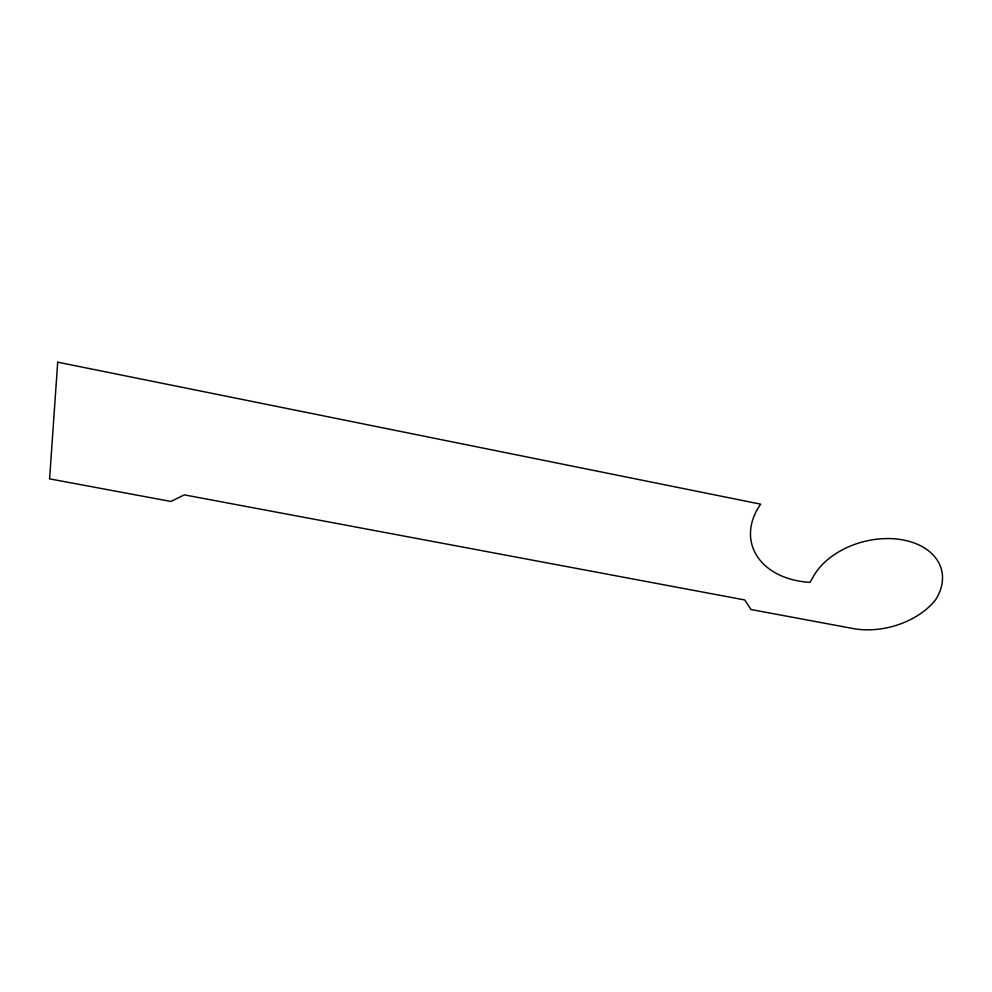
<?xml version="1.0" encoding="UTF-8"?>
<svg xmlns="http://www.w3.org/2000/svg" width="992" height="992" viewBox="0 0 992 992"><rect width="100%" height="100%" fill="white"/><g stroke="black" fill="none" stroke-linecap="round" stroke-linejoin="round"><path stroke-width="1.49" d="M57.697 362.179L49.6 478.863L170.934 501.468L184.314 494.872L744.769 599.962L751.018 609.534L850.975 628.147A66.91 45.682 -14.5 0 0 935.468 599.974A68.374 46.636 -14.3 0 0 903.452 540.02A68.374 46.636 -14.3 0 0 813.403 576.426L810.08 582.366A78.852 56.482 -14.4 0 1 760.666 504.159L57.697 362.179"/></g></svg>
